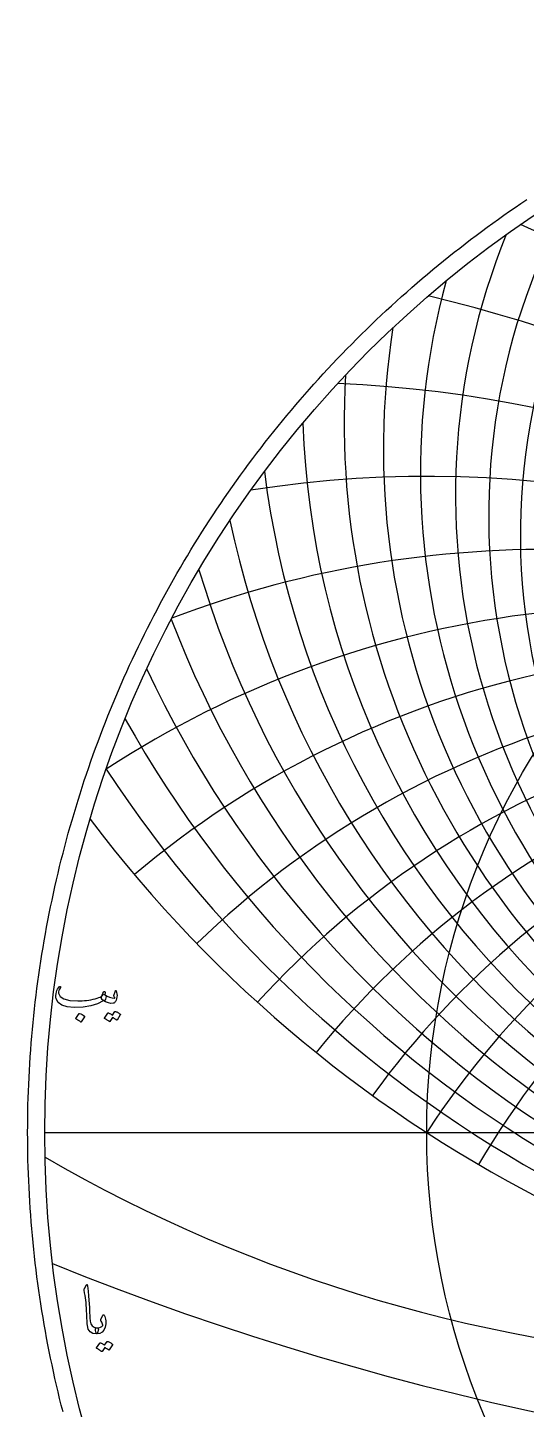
# Model space of a CAD drawing. Header units: millimetres. Extents: x -128 to 128, y -128 to 131.
# Drawn here: x -128 to -71.1, y -31.6 to 126 of the extents above; entities that cross this region are included whole.
import ezdxf

# ---------------------------------------------------------------- set-up
doc = ezdxf.new("R2010")
doc.units = ezdxf.units.MM
for name, color, linetype in [('CUT_OUTER', 1, 'Continuous'), ('ENGRAVE', 7, 'Continuous'), ('ENGRAVE_FINE', 8, 'Continuous'), ('TEXT', 5, 'Continuous')]:
    doc.layers.add(name, color=color, linetype=linetype)

msp = doc.modelspace()

# ---------------------------------------------------------------- linework, layer by layer
at = {"layer": 'CUT_OUTER'}
msp.add_lwpolyline([(-123.9224, -31.8503), (-124.1155, -31.0893), (-124.3039, -30.3272), (-124.4877, -29.5639), (-124.6667, -28.7995), (-124.8411, -28.034), (-125.0108, -27.2675), (-125.1757, -26.4999), (-125.336, -25.7313), (-125.4915, -24.9618), (-125.6423, -24.1913), (-125.7883, -23.42), (-125.9297, -22.6477), (-126.0663, -21.8746), (-126.1981, -21.1006), (-126.3252, -20.3259), (-126.4476, -19.5504), (-126.5651, -18.7742), (-126.6779, -17.9972), (-126.786, -17.2196), (-126.8893, -16.4413), (-126.9878, -15.6624), (-127.0815, -14.883), (-127.1704, -14.1029), (-127.2545, -13.3224), (-127.3339, -12.5413), (-127.4084, -11.7598), (-127.4782, -10.9778), (-127.5432, -10.1954), (-127.6033, -9.4126), (-127.6587, -8.6294), (-127.7092, -7.846), (-127.755, -7.0622), (-127.7959, -6.2782), (-127.832, -5.4939), (-127.8633, -4.7095), (-127.8898, -3.9248), (-127.9115, -3.1401), (-127.9283, -2.3551), (-127.9404, -1.5701), (-127.9476, -0.7851), (-127.95, 0), (-127.9476, 0.7851), (-127.9404, 1.5701), (-127.9283, 2.3551), (-127.9115, 3.1401), (-127.8898, 3.9248), (-127.8633, 4.7095), (-127.832, 5.4939), (-127.7959, 6.2782), (-127.755, 7.0622), (-127.7092, 7.846), (-127.6587, 8.6294), (-127.6033, 9.4126), (-127.5432, 10.1954), (-127.4782, 10.9778), (-127.4084, 11.7598), (-127.3339, 12.5413), (-127.2545, 13.3224), (-127.1704, 14.1029), (-127.0815, 14.883), (-126.9878, 15.6624), (-126.8893, 16.4413), (-126.786, 17.2196), (-126.6779, 17.9972), (-126.5651, 18.7742), (-126.4476, 19.5504), (-126.3252, 20.3259), (-126.1981, 21.1006), (-126.0663, 21.8746), (-125.9297, 22.6477), (-125.7883, 23.42), (-125.6423, 24.1913), (-125.4915, 24.9618), (-125.336, 25.7313), (-125.1757, 26.4999), (-125.0108, 27.2675), (-124.8411, 28.034), (-124.6667, 28.7995), (-124.4877, 29.5639), (-124.3039, 30.3272), (-124.1155, 31.0893), (-123.9224, 31.8503), (-123.7246, 32.6101), (-123.5222, 33.3686), (-123.3151, 34.1259), (-123.1034, 34.8819), (-122.8871, 35.6366), (-122.6661, 36.3899), (-122.4405, 37.1419), (-122.2103, 37.8925), (-121.9755, 38.6417), (-121.7361, 39.3894), (-121.4921, 40.1356), (-121.2436, 40.8803), (-120.9905, 41.6235), (-120.7328, 42.3651), (-120.4706, 43.1051), (-120.2038, 43.8434), (-119.9325, 44.5802), (-119.6567, 45.3152), (-119.3764, 46.0486), (-119.0916, 46.7802), (-118.8024, 47.51), (-118.5086, 48.2381), (-118.2104, 48.9643), (-117.9077, 49.6887), (-117.6006, 50.4113), (-117.2891, 51.1319), (-116.9731, 51.8506), (-116.6528, 52.5674), (-116.328, 53.2822), (-115.9989, 53.9949), (-115.6654, 54.7057), (-115.3276, 55.4144), (-114.9854, 56.1209), (-114.6389, 56.8254), (-114.288, 57.5278), (-113.9329, 58.2279), (-113.5735, 58.9259), (-113.2098, 59.6217), (-112.8418, 60.3152), (-112.4696, 61.0065), (-112.0932, 61.6954), (-111.7125, 62.382), (-111.3276, 63.0663), (-110.9386, 63.7482), (-110.5453, 64.4277), (-110.1479, 65.1048), (-109.7464, 65.7794), (-109.3407, 66.4516), (-108.9309, 67.1212), (-108.517, 67.7884), (-108.099, 68.4529), (-107.677, 69.1149), (-107.2509, 69.7743), (-106.8207, 70.4311), (-106.3865, 71.0852), (-105.9484, 71.7366), (-105.5062, 72.3854), (-105.0601, 73.0314), (-104.61, 73.6747), (-104.1559, 74.3151), (-103.698, 74.9528), (-103.2361, 75.5877), (-102.7704, 76.2197), (-102.3008, 76.8489), (-101.8273, 77.4751), (-101.35, 78.0985), (-100.8689, 78.7189), (-100.384, 79.3363), (-99.8953, 79.9508), (-99.4029, 80.5622), (-98.9067, 81.1706), (-98.4068, 81.776), (-97.9032, 82.3782), (-97.3958, 82.9774), (-96.8849, 83.5735), (-96.3703, 84.1664), (-95.852, 84.7561), (-95.3301, 85.3426), (-94.8047, 85.926), (-94.2757, 86.5061), (-93.7431, 87.0829), (-93.207, 87.6565), (-92.6674, 88.2267), (-92.1243, 88.7936), (-91.5778, 89.3572), (-91.0277, 89.9175), (-90.4743, 90.4743), (-89.9175, 91.0277), (-89.3572, 91.5778), (-88.7936, 92.1243), (-88.2267, 92.6674), (-87.6565, 93.207), (-87.0829, 93.7431), (-86.5061, 94.2757), (-85.926, 94.8047), (-85.3426, 95.3301), (-84.7561, 95.852), (-84.1664, 96.3703), (-83.5735, 96.8849), (-82.9774, 97.3958), (-82.3782, 97.9032), (-81.776, 98.4068), (-81.1706, 98.9067), (-80.5622, 99.4029), (-79.9508, 99.8953), (-79.3363, 100.384), (-78.7189, 100.8689), (-78.0985, 101.35), (-77.4751, 101.8273), (-76.8489, 102.3008), (-76.2197, 102.7704), (-75.5877, 103.2361), (-74.9528, 103.698), (-74.3151, 104.1559), (-73.6747, 104.61), (-73.0314, 105.0601), (-72.3854, 105.5062), (-71.7366, 105.9484), (-71.0852, 106.3865)], dxfattribs=at)
at = {"layer": 'ENGRAVE'}
msp.add_lwpolyline([(-126, 0), (126, 0)], dxfattribs=at)
for radius in [126, 82.4783]:
    msp.add_circle((0, 0), radius, dxfattribs=at)
for centre, radius, start, end in [((0, 78.0143), 87.4115, 170.934343, 9.065657), ((0, 96.3014), 113.0818, 196.49903, 343.50097), ((0, -53.562), 98.3441, 33, 147), ((0, -53.562), 98.3441, 33, 147), ((0, 127.0054), 151.4366, 217.070295, 322.929705), ((-39.2793, 146.5924), 172.7277, 239.875199, 267.323307)]:
    msp.add_arc(centre, radius, start, end, dxfattribs=at)
at = {"layer": 'ENGRAVE_FINE'}
for centre, radius, start, end in [((0, 68.2096), 71.8107, 141.736552, 38.263448), ((0, 70.3676), 75.4122, 150.430341, 29.569659), ((-140.4499, -53.562), 171.4576, 10.671409, 66.393838), ((-140.4499, -53.562), 171.4576, 10.671409, 66.393838), ((0, 72.7074), 79.1986, 157.98396, 22.01604), ((0, 75.2488), 83.1905, 164.750851, 15.249149), ((-117.2019, -53.562), 152.9962, 12.306911, 76.81627), ((-117.2019, -53.562), 152.9962, 12.306911, 76.81627), ((-98.3441, -53.562), 139.0795, 13.989962, 87.65074), ((-98.3441, -53.562), 139.0795, 13.989962, 87.65074), ((0, 81.0304), 91.8889, 176.664202, 3.335798), ((0, 84.3278), 96.6542, 182.029237, 357.970763), ((-82.5205, -53.562), 128.379, 15.72862, 98.962673), ((-82.5205, -53.562), 128.379, 15.72862, 98.962673), ((0, 87.9424), 101.7446, 187.093364, 352.906636), ((0, 91.9169), 107.2033, 191.904364, 348.095636), ((-68.8612, -53.562), 120.0559, 17.531819, 110.808606), ((-68.8612, -53.562), 120.0559, 17.531819, 110.808606), ((-56.779, -53.562), 113.5579, 19.409554, 123.219246), ((-56.779, -53.562), 113.5579, 19.409554, 123.219246), ((0, 101.1566), 119.4416, 200.90637, 339.09363), ((-45.8586, -53.562), 108.5107, 21.373096, 130.12672), ((-45.8586, -53.562), 108.5107, 21.373096, 130.12672), ((0, 106.5551), 126.3564, 205.149698, 334.850302), ((-35.7943, -53.562), 104.6556, 23.435256, 134.139707), ((-35.7943, -53.562), 104.6556, 23.435256, 134.139707), ((-26.3512, -53.562), 101.8133, 25.610698, 137.783538), ((-26.3512, -53.562), 101.8133, 25.610698, 137.783538), ((0, 112.5856), 133.9159, 209.248054, 330.751946), ((-17.3407, -53.562), 99.8612, 27.916334, 141.112561), ((-17.3407, -53.562), 99.8612, 27.916334, 141.112561), ((-8.604, -53.562), 98.7197, 30.371791, 144.172078), ((-8.604, -53.562), 98.7197, 30.371791, 144.172078), ((8.604, -53.562), 98.7197, 35.827922, 149.628209), ((8.604, -53.562), 98.7197, 35.827922, 149.628209), ((0, 119.3572), 142.2304, 213.217192, 326.782808), ((0, 293.5723), 332.9124, 247.925664, 292.074336)]:
    msp.add_arc(centre, radius, start, end, dxfattribs=at)
at = {"layer": 'TEXT'}
for points in [[(-119.1591, 15.7261), (-119.1516, 15.7222), (-119.1446, 15.7184), (-119.1381, 15.7145), (-119.132, 15.7106), (-119.126, 15.7063), (-119.1194, 15.7009), (-119.1124, 15.6947), (-119.1049, 15.6874), (-119.0425, 15.6139), (-119.0178, 15.5093), (-119.0309, 15.3739), (-119.0817, 15.2074), (-119.1286, 15.1063), (-119.1765, 15.0429), (-119.2254, 15.0172), (-119.2753, 15.0293), (-119.3004, 15.0414), (-119.3217, 15.0468), (-119.3391, 15.0453), (-119.3527, 15.0371), (-119.9875, 14.6897), (-120.7462, 14.4448), (-121.6288, 14.3026), (-122.6353, 14.2629), (-123.4491, 14.3326), (-124.0636, 14.5184), (-124.4788, 14.8203), (-124.6946, 15.2384), (-124.728, 15.4358), (-124.7353, 15.6332), (-124.7164, 15.8306), (-124.6714, 16.028), (-124.6099, 16.2027), (-124.534, 16.3629), (-124.4435, 16.5085), (-124.3385, 16.6397), (-124.3186, 16.6561), (-124.2978, 16.6668), (-124.2761, 16.6716), (-124.2533, 16.6706), (-124.232, 16.6614), (-124.2146, 16.6493), (-124.2011, 16.6343), (-124.1914, 16.6164), (-124.187, 16.599), (-124.1894, 16.5777), (-124.1986, 16.5526), (-124.2146, 16.5235), (-124.3269, 16.359), (-124.4004, 16.1984), (-124.4353, 16.0416), (-124.4314, 15.8887), (-124.2475, 15.5055), (-123.8198, 15.2306), (-123.1482, 15.0642), (-122.2327, 15.0061), (-121.9813, 15.01), (-121.7304, 15.0216), (-121.48, 15.0409), (-121.2301, 15.068), (-120.9821, 15.1029), (-120.7375, 15.1455), (-120.4963, 15.1958), (-120.2585, 15.2539), (-120.0277, 15.3197), (-119.8385, 15.3855), (-119.6909, 15.4513), (-119.5849, 15.5171), (-119.544, 15.5519), (-119.5065, 15.5945), (-119.4724, 15.6448), (-119.4417, 15.7029), (-119.4129, 15.7677), (-119.3846, 15.8384), (-119.3568, 15.9148), (-119.3294, 15.9971), (-119.3188, 16.0222), (-119.3024, 16.0435), (-119.2801, 16.0609), (-119.252, 16.0745), (-119.222, 16.0818), (-119.194, 16.0803), (-119.1678, 16.0701), (-119.1436, 16.0513), (-119.1243, 16.0251), (-119.1127, 15.9932), (-119.1088, 15.9555), (-119.1127, 15.9119)], [(-119.3914, 15.1068), (-119.4756, 15.1866), (-119.5191, 15.2868), (-119.522, 15.4072), (-119.4843, 15.548), (-119.4025, 15.6743), (-119.3275, 15.7513), (-119.2593, 15.7789), (-119.1978, 15.7571), (-118.9075, 15.565), (-118.6172, 15.43), (-118.3269, 15.3521), (-118.0365, 15.3313), (-118.0264, 15.3332), (-118.0191, 15.339), (-118.0148, 15.3487), (-118.0133, 15.3622), (-118.0206, 15.3879), (-118.0424, 15.4261), (-118.0786, 15.4769), (-118.1294, 15.5403), (-118.1391, 15.5597), (-118.1449, 15.579), (-118.1469, 15.5984), (-118.1449, 15.6177), (-117.9591, 16.1519), (-117.9504, 16.1722), (-117.9398, 16.1868), (-117.9272, 16.1955), (-117.9127, 16.1984), (-117.8982, 16.1959), (-117.8856, 16.1887), (-117.8749, 16.1766), (-117.8662, 16.1597), (-117.8082, 15.9859), (-117.7733, 15.8132), (-117.7617, 15.6414), (-117.7733, 15.4706), (-117.8111, 15.2582), (-117.8624, 15.0855), (-117.9272, 14.9524), (-118.0056, 14.859), (-118.0651, 14.8077), (-118.1198, 14.77), (-118.1696, 14.7458), (-118.2146, 14.7351), (-118.474, 14.7293), (-118.7565, 14.7893), (-119.0624, 14.9151), (-119.3914, 15.1068)], [(-122.0933, 13.5739), (-122.0836, 13.5835), (-122.0701, 13.5893), (-122.0527, 13.5913), (-122.0314, 13.5893), (-121.8809, 13.5284), (-121.7391, 13.4539), (-121.6061, 13.3658), (-121.4817, 13.2642), (-121.4696, 13.2487), (-121.4643, 13.2332), (-121.4657, 13.2177), (-121.474, 13.2022), (-121.8378, 12.6139), (-121.8514, 12.5998), (-121.8688, 12.5964), (-121.8901, 12.6037), (-121.9153, 12.6216), (-121.937, 12.6371), (-121.9714, 12.6603), (-122.0183, 12.6913), (-122.0778, 12.73), (-122.1509, 12.7764), (-122.2385, 12.8306), (-122.3406, 12.8926), (-122.4572, 12.9622), (-122.4727, 12.9739), (-122.4804, 12.9855), (-122.4804, 12.9971), (-122.4727, 13.0087)], [(-118.0133, 13.7906), (-118.0036, 13.8003), (-117.9901, 13.8061), (-117.9727, 13.808), (-117.9514, 13.8061), (-117.8752, 13.7776), (-117.8014, 13.7461), (-117.73, 13.7118), (-117.6611, 13.6745), (-117.594, 13.6339), (-117.5285, 13.5893), (-117.4644, 13.5409), (-117.4017, 13.4887), (-117.3896, 13.4727), (-117.3843, 13.4558), (-117.3857, 13.4379), (-117.394, 13.419), (-117.7656, 12.8306), (-117.7757, 12.8229), (-117.7907, 12.8229), (-117.8106, 12.8306), (-117.8353, 12.8461), (-117.8522, 12.8604), (-117.8798, 12.88), (-117.918, 12.9049), (-117.9669, 12.9351), (-118.0269, 12.9712), (-118.0985, 13.0135), (-118.1817, 13.0622), (-118.2765, 13.1171), (-118.5707, 12.6603), (-118.5843, 12.6463), (-118.6017, 12.6429), (-118.623, 12.6501), (-118.6482, 12.668), (-118.6699, 12.6835), (-118.7043, 12.7068), (-118.7512, 12.7377), (-118.8107, 12.7764), (-118.8838, 12.8229), (-118.9714, 12.8771), (-119.0735, 12.939), (-119.1901, 13.0087), (-119.2022, 13.0203), (-119.2075, 13.0319), (-119.2061, 13.0435), (-119.1978, 13.0551), (-118.8185, 13.6203), (-118.8088, 13.63), (-118.7953, 13.6358), (-118.7778, 13.6377), (-118.7565, 13.6358), (-118.6917, 13.6147), (-118.6288, 13.5903), (-118.5678, 13.5625), (-118.5088, 13.5313), (-118.4517, 13.4972), (-118.3965, 13.4606), (-118.3433, 13.4217), (-118.292, 13.3803)], [(-121.239, -17.3837), (-121.224, -17.3605), (-121.21, -17.345), (-121.1969, -17.3373), (-121.1848, -17.3373), (-121.1664, -17.3474), (-121.15, -17.3779), (-121.1354, -17.4287), (-121.1229, -17.4998), (-121.059, -18.0781), (-121.0067, -18.6127), (-120.9661, -19.1039), (-120.937, -19.5515), (-120.9184, -19.9342), (-120.9012, -20.2773), (-120.8855, -20.5807), (-120.8712, -20.8444), (-120.8589, -21.0684), (-120.849, -21.2527), (-120.8415, -21.3974), (-120.8364, -21.5024), (-120.7677, -21.8169), (-120.6158, -22.0482), (-120.3806, -22.1963), (-120.0622, -22.2611), (-119.9737, -22.2844), (-119.917, -22.3386), (-119.8924, -22.4237), (-119.8996, -22.5398), (-119.9359, -22.7227), (-119.9751, -22.8534), (-120.0172, -22.9318), (-120.0622, -22.9579), (-120.5103, -22.8989), (-120.8403, -22.7218), (-121.0522, -22.4266), (-121.1461, -22.0134), (-121.1608, -21.8157), (-121.1741, -21.6176), (-121.186, -21.419), (-121.1964, -21.2198), (-121.2058, -21.0202), (-121.2148, -20.8202), (-121.2233, -20.6196), (-121.2312, -20.4186), (-121.2458, -20.0351), (-121.2661, -19.6898), (-121.2922, -19.3828), (-121.3241, -19.114), (-121.3619, -18.8559), (-121.4054, -18.5808), (-121.4548, -18.2888), (-121.51, -17.9798), (-121.5172, -17.9242), (-121.5158, -17.8734), (-121.5056, -17.8274), (-121.4867, -17.7863)], [(-119.5977, -21.3244), (-119.3809, -20.8444), (-119.349, -20.7916), (-119.3151, -20.7727), (-119.2793, -20.7877), (-119.2416, -20.8366), (-119.1719, -20.983), (-119.1177, -21.1357), (-119.079, -21.2946), (-119.0558, -21.4598), (-119.0485, -21.6323), (-119.0577, -21.8131), (-119.0833, -22.002), (-119.1254, -22.1992), (-119.2537, -22.5311), (-119.4525, -22.7682), (-119.722, -22.9105), (-120.0622, -22.9579), (-120.1014, -22.9332), (-120.1416, -22.8592), (-120.1827, -22.7358), (-120.2248, -22.5631), (-120.2369, -22.4707), (-120.2345, -22.3947), (-120.2175, -22.3352), (-120.1861, -22.2921), (-120.1609, -22.2757), (-120.1319, -22.265), (-120.099, -22.2602), (-120.0622, -22.2611), (-119.8479, -22.2544), (-119.6616, -22.2108), (-119.5033, -22.1305), (-119.3732, -22.0134), (-119.3674, -22.0042), (-119.3654, -21.9921), (-119.3674, -21.9771), (-119.3732, -21.9592), (-119.4037, -21.8498), (-119.4487, -21.7386), (-119.5082, -21.6253), (-119.5822, -21.5102), (-119.6064, -21.4666), (-119.617, -21.4211), (-119.6141, -21.3737), (-119.5977, -21.3244)], [(-118.9087, -23.8327), (-118.899, -23.8231), (-118.8854, -23.8173), (-118.868, -23.8153), (-118.8467, -23.8173), (-118.7705, -23.8458), (-118.6967, -23.8773), (-118.6254, -23.9116), (-118.5564, -23.9489), (-118.4894, -23.9895), (-118.4238, -24.034), (-118.3597, -24.0824), (-118.297, -24.1347), (-118.285, -24.1507), (-118.2796, -24.1676), (-118.2811, -24.1855), (-118.2893, -24.2044), (-118.6609, -24.7927), (-118.6711, -24.8005), (-118.6861, -24.8005), (-118.7059, -24.7927), (-118.7306, -24.7773), (-118.7475, -24.763), (-118.7751, -24.7434), (-118.8133, -24.7185), (-118.8622, -24.6882), (-118.9222, -24.6522), (-118.9938, -24.6098), (-119.077, -24.5612), (-119.1719, -24.5063), (-119.4661, -24.9631), (-119.4796, -24.9771), (-119.497, -24.9805), (-119.5183, -24.9732), (-119.5435, -24.9553), (-119.5653, -24.9398), (-119.5996, -24.9166), (-119.6466, -24.8857), (-119.7061, -24.8469), (-119.7791, -24.8005), (-119.8667, -24.7463), (-119.9688, -24.6844), (-120.0854, -24.6147), (-120.0975, -24.6031), (-120.1029, -24.5915), (-120.1014, -24.5798), (-120.0932, -24.5682), (-119.7138, -24.0031), (-119.7041, -23.9934), (-119.6906, -23.9876), (-119.6732, -23.9857), (-119.6519, -23.9876), (-119.587, -24.0086), (-119.5241, -24.0331), (-119.4632, -24.0609), (-119.4041, -24.0921), (-119.347, -24.1262), (-119.2919, -24.1627), (-119.2387, -24.2017), (-119.1874, -24.2431)]]:
    msp.add_lwpolyline(points, close=True, dxfattribs=at)

doc.saveas('drawing.dxf')
